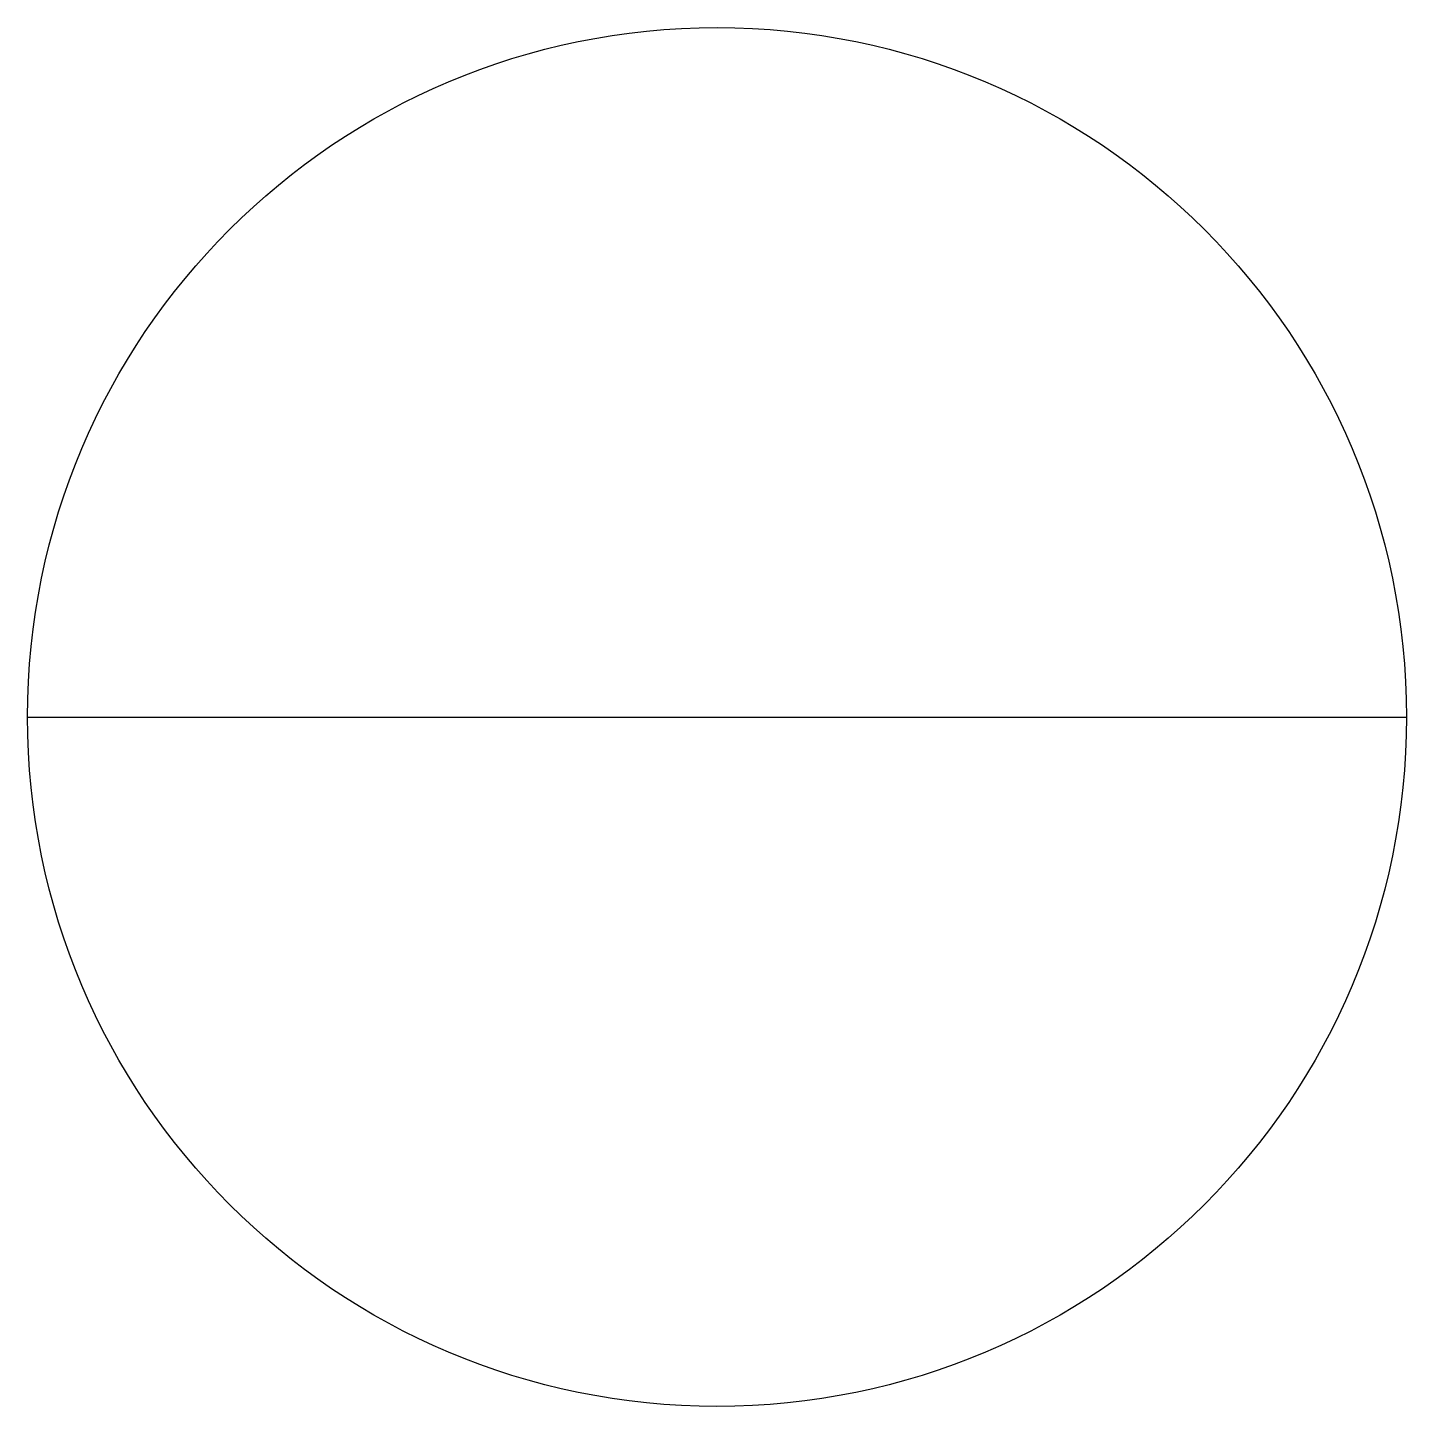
# Model space of a CAD drawing. Header units: metres. Extents: x -32.5 to 32.5, y -32.5 to 32.5.
import ezdxf

# ---------------------------------------------------------------- set-up
doc = ezdxf.new("R2010")
doc.units = ezdxf.units.M

msp = doc.modelspace()

# ---------------------------------------------------------------- linework, layer by layer
msp.add_line((-32.5, 0), (32.5, 0))
msp.add_circle((0, 0), 32.5)

doc.saveas('drawing.dxf')
